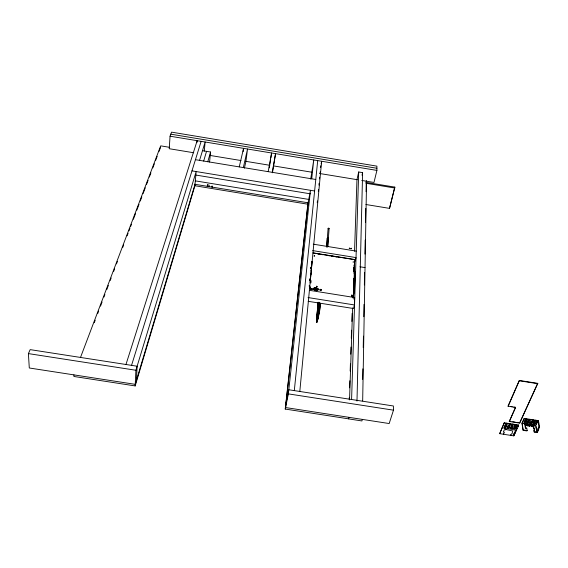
<?xml version="1.0" encoding="UTF-8"?>
<svg xmlns="http://www.w3.org/2000/svg" width="568" height="568" viewBox="0 0 568 568"><rect width="100%" height="100%" fill="white"/><g stroke="black" fill="none" stroke-linecap="round" stroke-linejoin="round"><path stroke-width="0.85" d="M361.738 180.439L373.985 182.456L376.904 170.4L376.911 166.14L171.55 132.145L170.052 136.199L169.236 148.717L193.738 152.756M353.41 296.106L353.083 297.27L353.09 296.07M353.58 279.044C353.58 278.405 353.722 280.954 354.049 278.583M362.675 400.901L366.573 180.681M362.661 379.431L362.853 368.831M363.236 347.637L363.449 336.149M363.797 316.724L364.024 304.356M364.372 284.923L364.599 272.562M364.94 254.088L365.196 240.03M365.515 222.45L365.771 208.392M366.076 191.693L366.268 181.149M354.233 271.177L354.148 271.788L354.226 270.425M356.988 401.043L362.611 172.629L358.699 171.983L356.96 179.651L354.546 251.297M310.021 280.351L310.085 279.044L309.844 280.059M308.175 301.31L353.523 308.523L354.418 304.952L354.652 297.54L309.617 290.354M351.599 399.318L358.699 171.983M353.537 297.604L354.709 259.533L313.018 252.909M354.169 287.415L354.688 271.554L355.256 271.646L353.608 292.144M353.637 294.558L354.51 291.022L355.021 275.004L354.68 276.403M349.214 399.375L349.277 397.593M349.611 387.852L349.852 380.766M350.179 371.003L350.421 363.946M350.754 354.205L350.996 347.062M351.301 338.272L351.564 330.214M351.869 321.452L352.139 313.373M349.533 399.893L352.636 307.906M353.715 278.59L353.594 282.118L353.601 280.393M353.118 297.944L353.175 296.176M354.155 267.038L354.425 264.312L354.162 272.129M353.296 298.193L353.353 296.46M353.353 297.575L353.417 295.807M353.587 290.525L353.999 278.192M354.148 273.79L354.553 261.457M351.833 296.475L351.897 294.707M135.177 385.92L135.901 370.258L196.159 171.557L194.895 185.75L135.177 385.92L73.918 376.47L73.897 374.873M353.999 278.512L353.615 279.179M136.455 380.304L137.122 366.225L30.175 349.632L28.4 353.601L29.295 367.993L135.248 384.344L195.023 184.316M309.872 280.216L309.908 279.158L309.837 279.619M310.234 280.294L310.085 280.414M354.148 267.89L354.141 267.209M327.622 246.959L328.269 238.262L327.743 237.843L327.232 238.248L326.579 246.945M327.75 246.895L329.113 228.45L328.595 228.031L328.091 228.435L326.706 246.881M353.587 284.745L353.779 283.936L353.559 285.321M353.552 281.984L354.006 280.429L353.843 281.586M353.615 288.217L353.587 287.479M353.772 284.774L353.899 284.348L353.566 286.655M353.715 287.706L353.651 288.374M354.198 270.929L354.382 270.808M354.489 267.677L354.254 268.359M354.276 270.659L354.134 271.539M354.482 267.876L354.127 270.077M353.623 280.528L353.594 280.933L353.85 280.223L353.914 280.592M354.382 270.957L354.283 271.802M317.952 318.676L319.23 302.282L317.775 319.514M319.763 302.616L318.527 316.688L318.854 313.145M320.643 290.248L320.664 289.857M320.196 303.362L319.322 313.856L318.818 313.763L319.798 303.298M319.521 311.236L319.933 306.003M320.281 303.383L319.372 313.827M309.347 286.591L309.475 285.498M310.653 273.549L310.71 274.642M318.03 302.346L316.411 322.347L316.916 322.439L318.726 302.219M318.052 302.382L316.44 322.361L316.582 321.495M316.603 321.481L318.165 302.375M316.93 322.432L317.249 318.939M317.689 312.883L317.831 311.15M318.052 316.071L317.725 319.543L318.002 316.092M353.651 288.182L353.587 287.337M316.66 290.177C317.164 286.868 315.978 293.812 316.909 289.304M197.011 142.341L197.16 140.686L125.968 364.493M315.027 289.098C314.899 291.128 315.439 288.942 314.956 289.133M310.426 273.954L310.447 273.456M204.267 151.123L205.126 142L199.56 160.368M310.107 282.353L311.612 266.491M299.805 391.466L321.651 161.269L321.147 163.875M310.348 288.743L310.519 286.946L309.972 286.861L309.801 288.658L313.458 289.24L310.384 288.388M317.249 202.712L317.42 200.951M318.343 191.267L318.513 189.499M318.932 185.097L319.102 183.336M319.521 178.934L319.692 177.173M320.025 173.652L320.196 171.891M320.615 167.482L320.785 165.721M309.879 280.627L310.05 278.86M209.578 162.036L210.579 152.025L202.492 150.69M209.038 186.609L209.18 185.175L207.441 184.891L207.299 186.325L207.746 184.699M294.309 390.614L317.704 160.616M353.864 288.281L353.85 286.946L353.573 287.692M211.786 187.057L211.885 186.07L212.574 186.183L212.475 187.17M353.651 284.54L353.573 285.2M353.743 285.022L353.807 284.667M354.169 268.124L354.29 267.23L354.141 269.275M310.604 274.074L311.058 273.527M308.104 202.797L285.548 407.54L389.179 423.536L393.475 410.167L393.39 405.985L288.814 389.762L286.002 403.415M310.717 179.083L313.763 159.963L311.711 178.821M285.235 409.066L288.366 393.88L310.469 190.301L307.842 204.196L285.235 409.066L348.553 418.836L348.965 417.331M309.283 285.853L309.333 285.448M310.888 273.62L310.767 274.564M310.398 274.536L310.519 273.591M311.2 267.769L311.079 268.529L311.243 267.322M310.092 279.172L309.922 280.365M243.147 151.649L243.565 148.354L239.249 166.9M311.065 267.294L310.987 267.84L311.122 267.209M309.517 285.342L309.425 286.428L309.645 285.47M311.434 267.308L311.299 268.281M354.325 268.217L354.148 269.353M353.786 281.998L353.899 281.444M309.865 279.371L309.865 279.882M310.447 275.31L310.682 273.499M311.023 270.971L312.059 263.169L311.484 263.076M353.573 295.474L353.601 293.571M311.47 267.237L311.285 268.472M311.108 267.209L310.994 268.004M311.775 262.75L311.988 261.408M329.113 228.45L328.609 228.854L328.091 228.435M328.269 238.262L328.02 238.617M311.619 262.679L311.782 261.536L311.718 261.976M354.34 271.781L354.46 270.077L354.141 270.957M311.534 261.947L311.541 262.061M269.864 164.457L270.609 159.544M270.851 157.904L271.596 152.991L268.181 171.657M354.219 268.976L354.276 268.593M353.594 282.424L353.75 279.619L353.637 280.201M353.843 281.934L353.672 282.949M353.736 285.257L353.637 285.881M311.619 261.585L311.555 262.004L311.598 261.642M311.967 261.692L311.832 262.537M353.587 285.526L353.999 283.801L353.552 287.252M272.271 172.331L275.558 153.644L272.455 172.786M311.001 267.94L311.115 267.152L311.058 267.649M353.843 283.141L354.12 279.676L353.58 281.409M269.275 167.851L269.587 166.133M309.34 286.009L309.454 285.455L309.34 286.123M311.207 267.613L311.278 267.23L311.129 268.181L311.299 267.237M353.58 283.425L353.651 282.85M353.573 286.18L353.843 284.426M310.611 274.195L310.682 273.577M309.596 285.725L309.432 286.627M352.998 296.602L353.076 296.198M353.218 296.077L353.033 297.178M309.411 285.661L309.29 286.329M353.225 296.198L353.026 297.064M353.424 296.347L352.991 297.838M311.186 268.621L311.47 267.201M354.134 268.451L354.354 267.563M310.44 273.897L310.519 273.527L310.433 274.053M354.183 270.148L354.553 266.896L354.169 267.968M353.821 278.611L353.559 279.57M353.161 296.375L352.984 297.057M244.403 168.178L245.93 161.355L247.534 149.015L243.345 167.574M353.722 283.29L353.58 283.879M353.537 284.461L354.056 280.613M362.022 175.185L362.611 172.629M354.091 265.675L354.425 264.312M355.178 261.088L356.022 257.595L312.67 250.602M315.474 289.666L316.078 289.325M354.12 299.677L354.652 297.54M365.927 182.356L394.824 187.113L389.527 208.378L365.913 204.508M389.527 208.378L394.824 187.113M348.972 417.373L348.553 418.886L361.908 420.945L362.349 419.44M353.594 280.62L353.907 279.825L353.992 280.258M353.58 287.997L353.829 287.791M207.781 161.724L210.579 152.025M203.671 161.042L206.532 151.358M316.802 286.308L316.511 286.982M316.426 286.705L316.603 286.236L316.667 286.847M316.561 287.003L316.703 286.215M131.542 365.366L201.143 141.34M354.127 267.691L354.226 267.194M353.694 284.064L353.58 284.568L353.587 284.142M353.63 284.39L353.623 283.73M80.5 357.45L160.687 145.848L169.413 147.289M94.26 322.681L95.204 320.203M97.703 313.579L98.64 311.101M100.522 306.131L102.084 301.998M103.965 297.029L104.902 294.551M106.784 289.581L108.346 285.448M110.22 280.478L111.165 278M113.664 271.376L114.601 268.898M116.483 263.935L117.42 261.45M122.738 247.385L123.682 244.9M127.126 235.798L128.063 233.313M129 230.835L129.937 228.35M130.562 226.696L131.506 224.211M133.381 219.248L135.574 213.454M136.824 210.146L139.018 204.352M140.268 201.044L141.83 196.904M143.086 193.596L145.273 187.802M146.523 184.494L148.092 180.354M149.341 177.046L150.903 172.906M152.785 167.943L154.347 163.804M155.604 160.495L157.166 156.356M159.04 151.393L160.609 147.254M316.078 289.786C315.623 288.608 315.922 290.319 316.021 289.254M519.337 380.461L508.04 406.077L515.566 407.575L509.304 421.506L519.621 423.103L537.74 383.35L519.337 380.461L508.097 406.411M514.161 435.138L513.543 435.038L514.075 433.881L514.693 433.973L515.233 432.816L514.615 432.717L515.176 431.488L515.801 431.588L517.242 428.457L516.617 428.364L517.306 426.88L517.931 426.973L518.534 424.999L504.256 422.784L499.698 433.668L513.827 435.855L514.083 434.641L513.465 434.548L513.997 433.391M499.698 433.668L504.256 422.784M504.341 427.321L505.548 424.637L506.99 424.857L505.783 427.548L504.341 427.321L505.172 424.814M507.16 423.43L506.045 423.252M505.783 427.548L506.912 424.367M509.304 421.506L515.51 407.242L513.848 406.979M505.584 428.946L505.47 429.855L504.377 429.685L503.319 432.042L504.412 432.212L503.496 434.257L503.425 433.767M508.31 425.304L507.401 427.313L508.836 427.541L508.914 428.031L507.472 427.81L508.687 425.12L510.128 425.347L508.914 428.031M509.212 423.678L510.298 423.927M508.836 427.541L510.05 424.857M510.604 428.293L511.747 425.12L510.604 428.293L512.045 428.513L513.266 425.83L511.825 425.61M512.357 424.168L513.472 424.339L513.223 424.63M512.045 428.513L512.883 426.014M515.481 424.651L516.454 425.134M515.091 428.506L513.657 428.286L514.885 425.602L513.735 428.776L515.169 429.003L516.326 425.83L515.169 429.003M354.176 267.535L354.389 267.336M514.083 434.641L513.827 435.855M514.615 432.717L514.537 432.227L515.155 432.319L514.693 433.973M518.534 424.999L517.931 426.973M537.74 383.35L519.621 423.103M534.736 429.983L533.913 430.303L534.232 432.063L537.399 432.553L539.6 426.809L538.421 420.618L524.214 418.41L521.942 423.288L523.149 430.345L526.976 430.942L527.175 430.523L526.742 428.066L525.641 427.896L525.151 425.091L529.568 426.22L529.674 425.318L531.527 425.61L531.421 426.511L533.274 426.795L534.538 430.395L534.41 428.229L533.792 428.13L533.473 426.383L531.612 426.092M524.214 418.41L522.219 423.359L524.583 423.728L524.385 424.147M524.179 422.145L524.931 420.668M525.088 420.448L524.143 422.464L524.491 424.402L525.897 424.623L527.147 421.96L526.806 420.022M526.025 418.808L526.983 419.298M524.228 422.947L525.485 420.256L526.919 420.483L526.834 419.993M524.491 424.402L525.741 421.74L525.4 419.802M523.149 430.345L522.141 422.876M527.807 425.95L527.92 425.049L526.16 424.772L526.053 425.673L524.96 425.51M527.296 422.627L528.368 420.334M526.053 425.673L526.16 424.772M529.106 419.376L530.256 419.475M526.742 424.509L526.941 424.097L525.365 423.849M527.345 423.43L528.609 420.746L530.043 420.966M527.615 424.885L528.872 422.23L528.524 420.285L527.26 422.947L527.615 424.885L529.021 425.105L530.278 422.443L529.958 420.483M527.722 425.46L527.92 425.049M526.742 428.066L526.543 428.485L525.45 428.315L525.08 426.206M531.328 421.413L530.37 423.43L530.739 425.375L532.145 425.588L533.409 422.933L533.075 420.966M532.273 419.787L533.345 420.036M530.462 423.913L531.733 421.229L533.167 421.456M530.739 425.375L532.003 422.713L531.762 421.42M531.421 426.511L531.527 425.61M534.616 421.399L533.487 423.913L533.842 425.858L535.248 426.071L536.526 423.416L536.156 421.47M535.383 420.27L536.455 420.519M533.579 424.402L534.857 421.719L536.291 421.939M533.274 426.795L533.473 426.383M533.842 425.858L535.113 423.195L534.871 421.903M533.593 428.542L533.792 428.13M534.211 428.641L534.41 428.229M316.419 289.439L316.341 290.234M535.823 427.335L536.646 427.015M534.232 432.063L534.112 429.884M536.1 428.797L536.298 428.386M536.618 431.588L536.817 431.176M537.967 428.79L538.975 426.71L537.889 421.009L535.752 425.46L536.98 432.042L538.13 429.664L537.967 428.79L538.592 428.89M316.873 289.311L315.68 289.105L315.417 289.545M316.972 286.464L316.589 286.89M316.269 289.595L315.68 289.801M313.167 252.98L354.609 259.654M316.504 286.457L316.653 286.904M316.561 286.591L316.894 286.343M349.618 248.585L349.512 247.896L349.206 248.521M316.624 286.336L316.468 286.819M316.404 289.368L316.88 289.439M319.024 312.89L319.543 312.982M316.617 321.474L317.136 321.566M353.133 261.962C353.232 262.579 353.26 262.253 353.253 261.834M316.419 290.475L315.517 290.362M316.88 286.62L316.525 286.733M315.765 287.479L316.66 287.649M504.327 423.274L518.612 425.489M538.13 429.664L538.755 429.763M514.963 426.099L516.404 426.32M536.554 429.777L537.179 429.877M516.539 427.874L517.242 428.457M504.27 426.831L505.705 427.051M510.533 427.803L511.967 428.024M523.341 429.933L527.175 430.523M534.431 431.652L537.605 432.141M28.4 353.601L135.901 370.258M288.366 393.88L393.475 410.167M505.655 429.436L512.705 430.97L511.981 434.002L511.363 433.909L510.689 435.372L510.618 434.875M510.533 406.468L512.194 406.724M524.292 418.893L538.514 421.108M537.797 422.592L537.087 422.01L536.462 423.984M525.741 421.74L527.147 421.96M528.872 422.23L530.278 422.443M532.003 422.713L533.409 422.933M535.113 423.195L536.526 423.416M509.255 421.165L510.973 421.435M512.691 421.697L515.268 422.102M516.986 422.365L518.705 422.635M530.874 424.708L529.298 424.459L529.213 423.976M531.655 424.829L534.012 425.191L533.927 424.708M538.975 426.71L539.6 426.809M528.006 425.531L531.328 426.021M519.4 380.794L537.811 383.684M353.928 290.923L354.51 291.022M320.217 289.63L321.147 289.772M320.082 289.765L321.261 289.95M314.849 289.119L315.325 289.19M308.048 297.561L354.418 304.952M318.527 316.688C317.618 317.008 318.002 315.155 318.747 315.815M317.725 319.543C316.788 319.876 317.214 317.995 317.945 318.669M313.28 244.169L356.228 251.113M314.31 253.342L316.049 253.619M317.789 253.903L319.528 254.18M321.268 254.464L323.007 254.741M328.226 255.586L329.965 255.863M331.705 256.147L333.444 256.431M335.184 256.708L336.923 256.992M338.663 257.269L340.402 257.553M359.963 266.775L365.025 267.592M195.307 180.858L309.375 199.517M194.334 184.202L308.708 202.897M194.895 185.75L307.842 204.196M170.052 136.199L376.904 170.4M209.486 155.348L240.988 160.538M245.362 161.262L269.864 165.295M273.364 165.877L311.86 172.218M319.734 173.517L357.364 179.715M366.019 183.279L394.845 188.029M195.442 159.693L315.787 179.488M191.97 170.869L314.615 190.983M195.946 175.079L310.476 193.844M170.805 134.169L376.904 168.263M327.502 238.61L327.232 238.248M314.352 289.786L313.884 289.219M315.602 289.758L315.453 289.382M537.236 431.687L537.399 432.553M531.904 424.296L532.145 425.588M529.475 425.73L529.568 426.22M525.677 423.33L525.897 424.623M524.498 423.245L524.583 423.728M516.291 429.862L516.369 430.352L507.082 428.471L506.897 428.883L504.526 428.513L504.711 428.102L502.339 427.732L502.268 427.243M515.723 431.091L515.801 431.588M515.155 432.319L515.233 432.816M513.465 434.548L513.543 435.038M317.129 290.17A1.406 0.909 12.1 0 1 316.617 290.546M315.545 290.553A1.406 0.909 12.1 0 1 314.821 290.198M314.523 289.843A1.406 0.909 12.1 0 1 314.459 289.659M314.445 289.467A1.406 0.909 12.1 0 1 315.694 288.764M316.248 288.871A1.406 0.909 12.1 0 1 317.171 289.63M317.753 288.288A2.258 1.455 12.1 0 1 316.852 290.44M313.827 288.331A2.258 1.455 12.1 0 1 314.913 287.55M314.658 255.983C313.117 256.779 314.651 254.89 314.665 255.955M310.696 289.297C311.775 290.525 311.768 288.466 310.746 289.289M316.624 322.148L316.632 322.134M318.236 316.397L318.243 316.383M310.561 280.642L310.362 282.772L310.902 282.864L311.101 280.727L310.561 280.642M352.465 295.964L351.848 296.155L351.748 295.644L352.458 295.907L351.642 295.63L352.465 295.956M310.029 279.186L309.915 279.733L310.029 279.2M350.754 248.422C351.322 249.806 352.053 247.47 350.754 248.422M321.012 289.595L320.38 289.488L321.012 289.595M314.984 290.163A1.406 0.909 12.1 0 0 317.228 289.865A1.406 0.909 12.1 0 0 315.361 288.636A1.406 0.909 12.1 0 0 314.984 290.163M314.551 290.085A2.258 1.455 12.1 0 0 318.158 289.609A2.258 1.455 12.1 0 0 315.148 287.635A2.258 1.455 12.1 0 0 314.551 290.085M320.146 290.184A0.795 0.511 12.3 0 0 321.438 290.063A0.795 0.511 12.3 0 0 320.423 289.332A0.795 0.511 12.3 0 0 320.146 290.184"/></g></svg>
